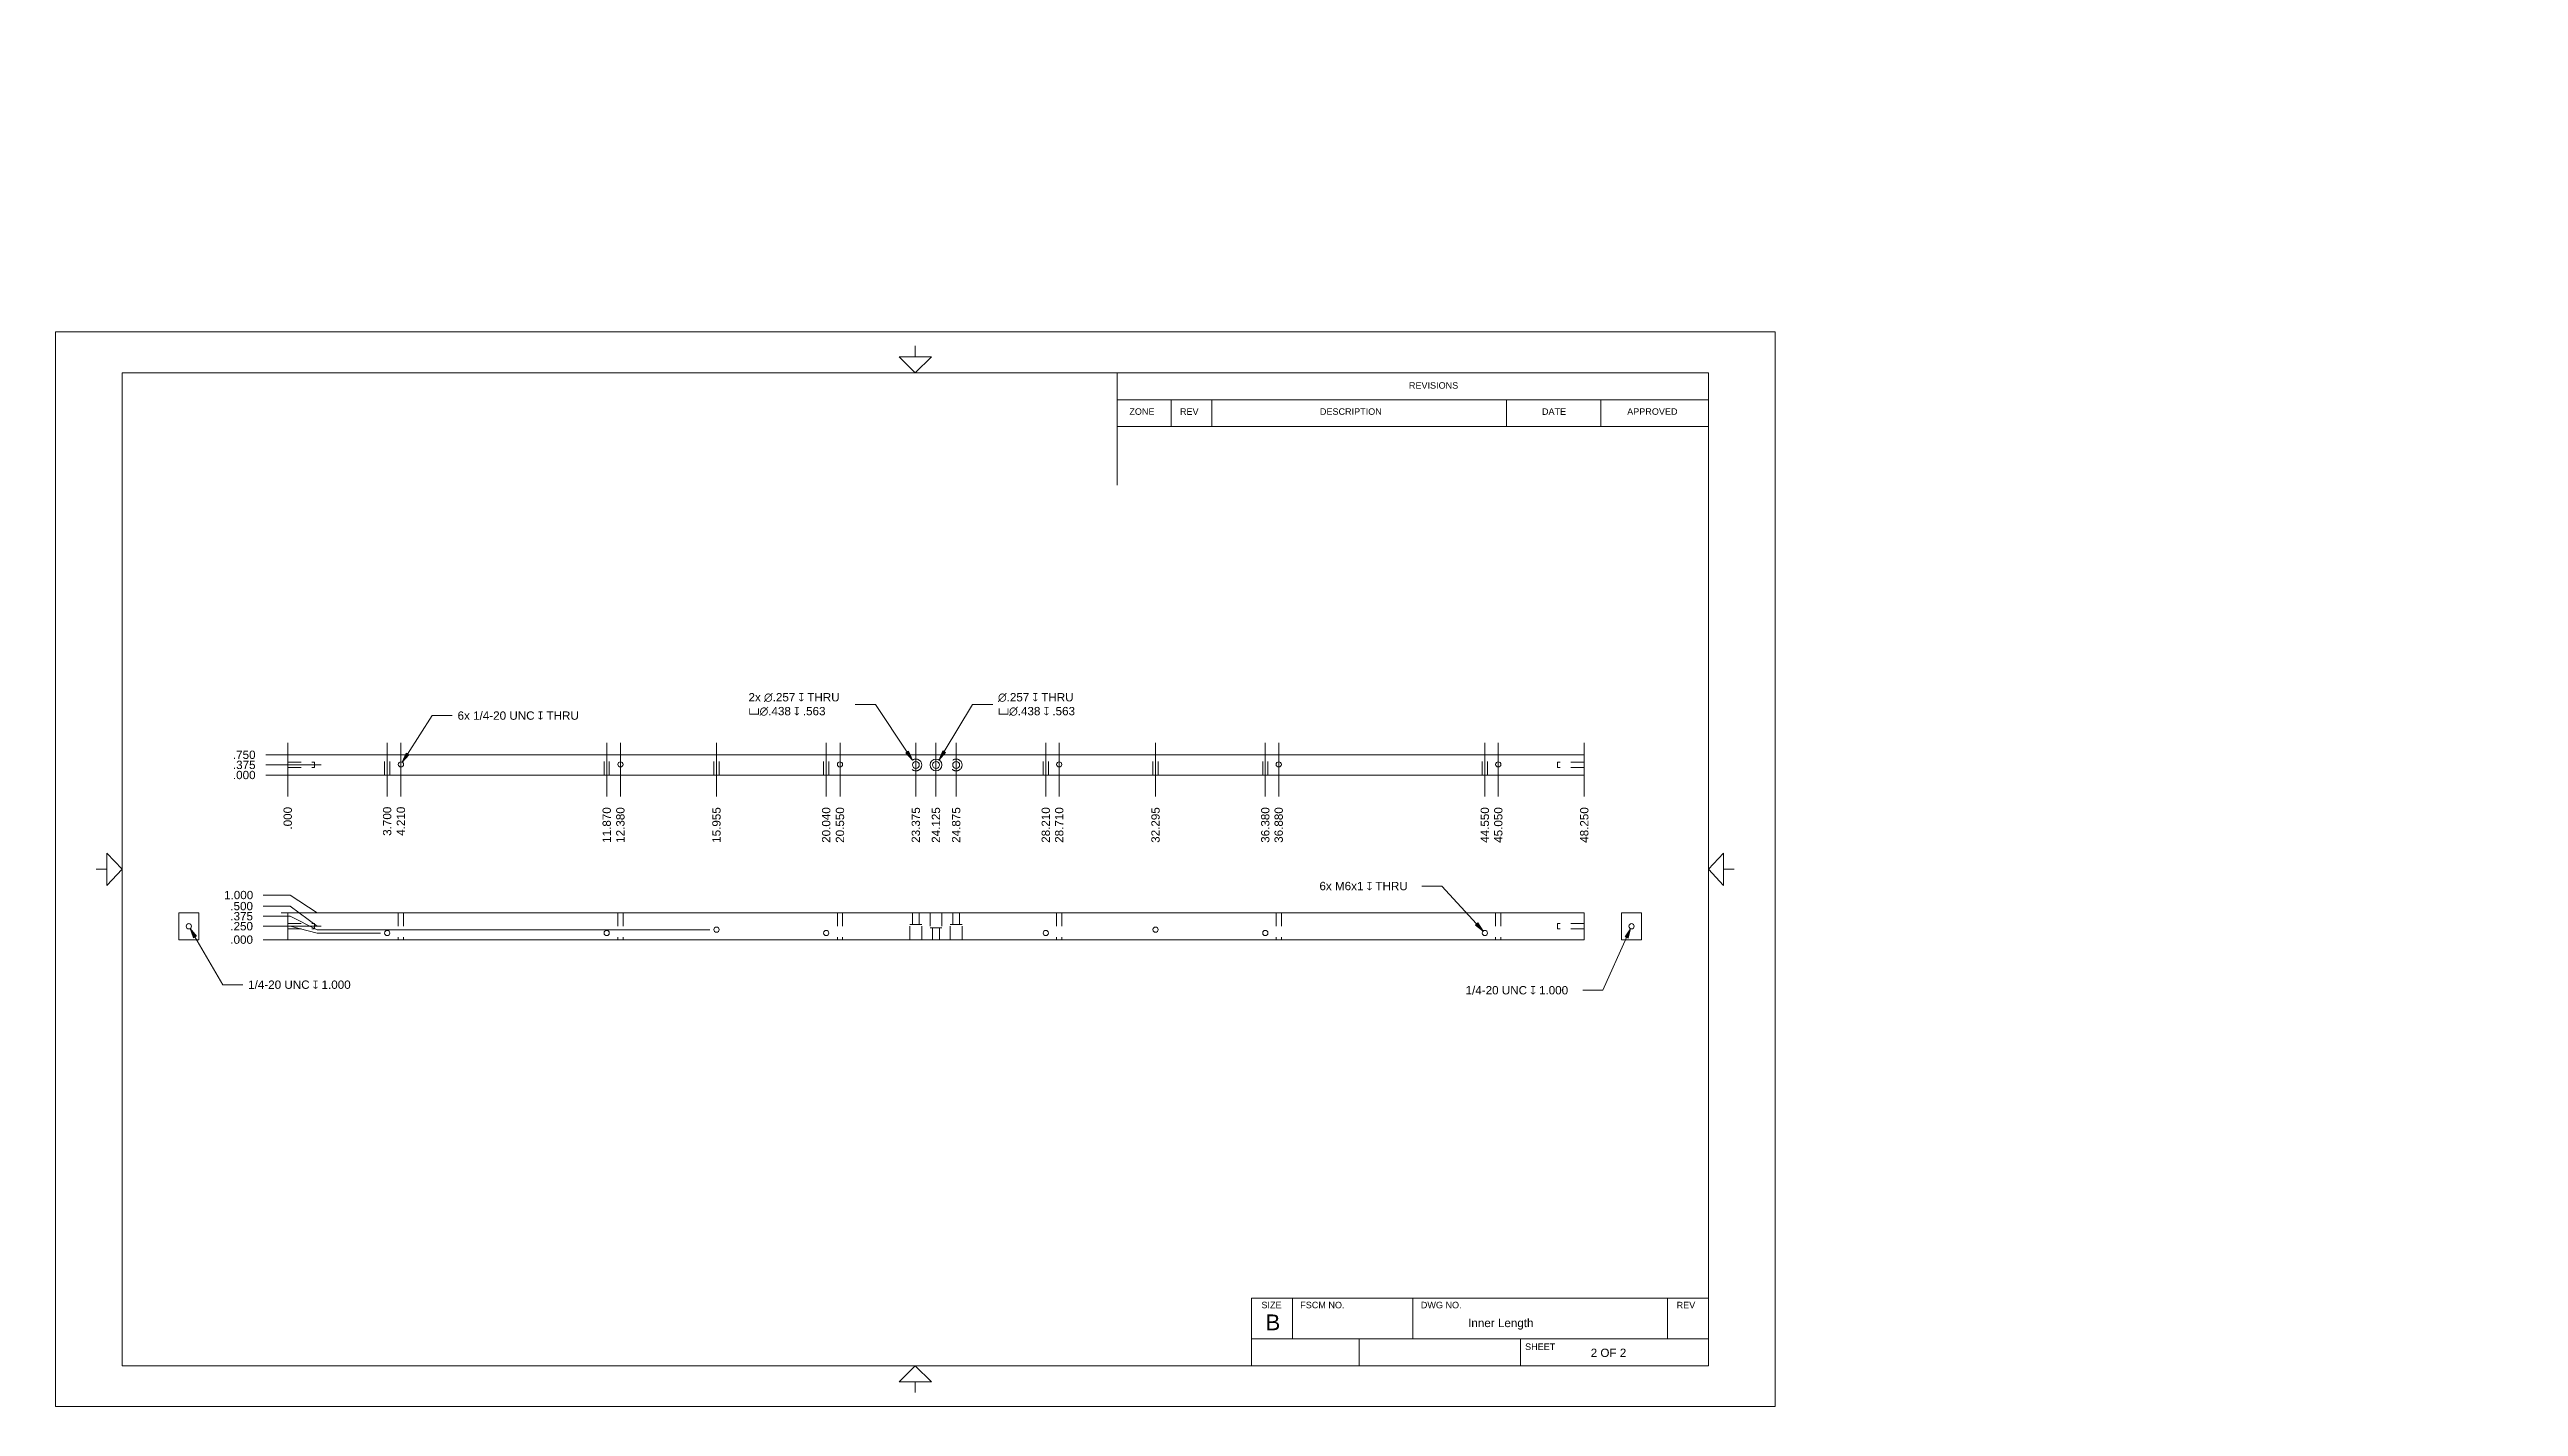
# Model space of a CAD drawing. Header units: inches. Extents: x 0.4 to 23.4, y 0.5 to 13.1.
import ezdxf

# ---------------------------------------------------------------- set-up
doc = ezdxf.new("R2010")
doc.units = ezdxf.units.IN
doc.header["$MEASUREMENT"] = 0
doc.linetypes.add('HIDDEN2', pattern=[0.1875, 0.125, -0.0625])
for name, color, linetype, lineweight in [('CENTER', 204, 'Continuous', 0), ('CONTINUOUS', 7, 'Continuous', 0), ('DIMENSIONS', 7, 'Continuous', 0), ('HIDDEN', 253, 'HIDDEN2', 0), ('VISIBLE', 7, 'Continuous', 0)]:
    doc.layers.add(name, color=color, linetype=linetype, lineweight=lineweight)
doc.dimstyles.get("Standard").update_dxf_attribs({"dimtxt": 0.18, "dimasz": 0.18, "dimexe": 0.18, "dimexo": 0.0625, "dimgap": 0.09, "dimtad": 0, "dimtih": 1, "dimtoh": 1, "dimdec": 4, "dimzin": 0, "dimdsep": 46, "dimtxsty": 'Standard', "dimcen": 0.09, "dimadec": 0, "dimazin": 0, "dimtfac": 1, "dimtdec": 4, "dimtofl": 0, "dimtmove": 0, "dimatfit": 3, "dimfxl": 1, "dimtolj": 1, "dimtzin": 0, "dimarcsym": 0})

# ---------------------------------------------------------------- blocks, each defined once
blk = doc.blocks.new('D1')
at = {"layer": 'DIMENSIONS'}
for p, q in [((2.684, 4.845), (2.434, 4.845)), ((2.6, 4.845), (2.934, 4.845)), ((2.934, 4.845), (2.684, 4.845))]:
    blk.add_line(p, q, dxfattribs=at)
at = {"layer": 'DIMENSIONS', "char_height": 0.07755, "attachment_point": 5}
for s, insert in [('{\\fArial|b0|i0|c0|p0;}', (2.094, 4.845)), ('{\\fArial|b0|i0|c0|p0;.000}{\\fArial|b0|i0|c0|p0;}', (2.233, 4.845)), ('{\\fArial|b0|i0|c0|p0;}', (2.233, 4.845)), ('{\\fArial|b0|i0|c0|p0;}', (2.233, 4.845)), ('{\\fArial|b0|i0|c0|p0;}', (2.372, 4.845))]:
    blk.add_mtext(s, dxfattribs=dict(at, insert=insert))
blk = doc.blocks.new('D2')
at = {"layer": 'DIMENSIONS'}
for p, q in [((2.684, 4.97), (2.434, 4.97)), ((2.934, 4.907), (2.684, 4.97)), ((3.525, 4.907), (2.934, 4.907))]:
    blk.add_line(p, q, dxfattribs=at)
at = {"layer": 'DIMENSIONS', "char_height": 0.07755, "attachment_point": 5}
for s, insert in [('{\\fArial|b0|i0|c0|p0;}', (2.094, 4.97)), ('{\\fArial|b0|i0|c0|p0;.250}{\\fArial|b0|i0|c0|p0;}', (2.233, 4.97)), ('{\\fArial|b0|i0|c0|p0;}', (2.233, 4.97)), ('{\\fArial|b0|i0|c0|p0;}', (2.233, 4.97)), ('{\\fArial|b0|i0|c0|p0;}', (2.372, 4.97))]:
    blk.add_mtext(s, dxfattribs=dict(at, insert=insert))
blk = doc.blocks.new('D3')
at = {"layer": 'DIMENSIONS'}
for p, q in [((2.684, 5.063), (2.434, 5.063)), ((2.934, 4.938), (2.684, 5.063)), ((6.588, 4.938), (2.934, 4.938))]:
    blk.add_line(p, q, dxfattribs=at)
at = {"layer": 'DIMENSIONS', "char_height": 0.07755, "attachment_point": 5}
for s, insert in [('{\\fArial|b0|i0|c0|p0;}', (2.094, 5.063)), ('{\\fArial|b0|i0|c0|p0;.375}{\\fArial|b0|i0|c0|p0;}', (2.233, 5.063)), ('{\\fArial|b0|i0|c0|p0;}', (2.233, 5.063)), ('{\\fArial|b0|i0|c0|p0;}', (2.233, 5.063)), ('{\\fArial|b0|i0|c0|p0;}', (2.372, 5.063))]:
    blk.add_mtext(s, dxfattribs=dict(at, insert=insert))
blk = doc.blocks.new('D4')
at = {"layer": 'DIMENSIONS'}
for p, q in [((2.684, 5.157), (2.434, 5.157)), ((2.934, 4.97), (2.684, 5.157)), ((2.54, 4.97), (2.934, 4.97))]:
    blk.add_line(p, q, dxfattribs=at)
at = {"layer": 'DIMENSIONS', "char_height": 0.07755, "attachment_point": 5}
for s, insert in [('{\\fArial|b0|i0|c0|p0;}', (2.094, 5.157)), ('{\\fArial|b0|i0|c0|p0;.500}{\\fArial|b0|i0|c0|p0;}', (2.233, 5.157)), ('{\\fArial|b0|i0|c0|p0;}', (2.233, 5.157)), ('{\\fArial|b0|i0|c0|p0;}', (2.233, 5.157)), ('{\\fArial|b0|i0|c0|p0;}', (2.372, 5.157))]:
    blk.add_mtext(s, dxfattribs=dict(at, insert=insert))
blk = doc.blocks.new('D5')
at = {"layer": 'DIMENSIONS'}
for p, q in [((2.684, 5.26), (2.434, 5.26)), ((2.6, 5.095), (2.934, 5.095)), ((2.934, 5.095), (2.684, 5.26))]:
    blk.add_line(p, q, dxfattribs=at)
at = {"layer": 'DIMENSIONS', "char_height": 0.07755, "attachment_point": 5}
for s, insert in [('{\\fArial|b0|i0|c0|p0;1.000}{\\fArial|b0|i0|c0|p0;}', (2.205, 5.26)), ('{\\fArial|b0|i0|c0|p0;}', (2.038, 5.26)), ('{\\fArial|b0|i0|c0|p0;}', (2.205, 5.26)), ('{\\fArial|b0|i0|c0|p0;}', (2.205, 5.26)), ('{\\fArial|b0|i0|c0|p0;}', (2.372, 5.26))]:
    blk.add_mtext(s, dxfattribs=dict(at, insert=insert))
blk = doc.blocks.new('D6')
at = {"layer": 'DIMENSIONS'}
for p, q in [((2.662, 6.502), (2.662, 6.676)), ((2.662, 6.676), (2.662, 6.426)), ((2.662, 6.426), (2.662, 6.176))]:
    blk.add_line(p, q, dxfattribs=at)
at = {"layer": 'DIMENSIONS', "char_height": 0.07755, "attachment_point": 5, "rotation": 90}
for s, insert in [('{\\fArial|b0|i0|c0|p0;.000}{\\fArial|b0|i0|c0|p0;}', (2.662, 5.975)), ('{\\fArial|b0|i0|c0|p0;}', (2.662, 6.113)), ('{\\fArial|b0|i0|c0|p0;}', (2.662, 5.975)), ('{\\fArial|b0|i0|c0|p0;}', (2.662, 5.975)), ('{\\fArial|b0|i0|c0|p0;}', (2.662, 5.836))]:
    blk.add_mtext(s, dxfattribs=dict(at, insert=insert))
blk = doc.blocks.new('D7')
at = {"layer": 'DIMENSIONS'}
for p, q in [((3.587, 6.562), (3.587, 6.676)), ((3.587, 6.676), (3.587, 6.426)), ((3.587, 6.426), (3.587, 6.176))]:
    blk.add_line(p, q, dxfattribs=at)
at = {"layer": 'DIMENSIONS', "char_height": 0.07755, "attachment_point": 5, "rotation": 90}
for s, insert in [('{\\fArial|b0|i0|c0|p0;3.700}{\\fArial|b0|i0|c0|p0;}', (3.587, 5.947)), ('{\\fArial|b0|i0|c0|p0;}', (3.587, 6.113)), ('{\\fArial|b0|i0|c0|p0;}', (3.587, 5.947)), ('{\\fArial|b0|i0|c0|p0;}', (3.587, 5.947)), ('{\\fArial|b0|i0|c0|p0;}', (3.587, 5.78))]:
    blk.add_mtext(s, dxfattribs=dict(at, insert=insert))
blk = doc.blocks.new('D8')
at = {"layer": 'DIMENSIONS'}
for p, q in [((3.715, 6.413), (3.715, 6.676)), ((3.715, 6.676), (3.715, 6.426)), ((3.715, 6.426), (3.715, 6.176))]:
    blk.add_line(p, q, dxfattribs=at)
at = {"layer": 'DIMENSIONS', "char_height": 0.07755, "attachment_point": 5, "rotation": 90}
for s, insert in [('{\\fArial|b0|i0|c0|p0;4.210}{\\fArial|b0|i0|c0|p0;}', (3.715, 5.947)), ('{\\fArial|b0|i0|c0|p0;}', (3.715, 6.113)), ('{\\fArial|b0|i0|c0|p0;}', (3.715, 5.947)), ('{\\fArial|b0|i0|c0|p0;}', (3.715, 5.947)), ('{\\fArial|b0|i0|c0|p0;}', (3.715, 5.78))]:
    blk.add_mtext(s, dxfattribs=dict(at, insert=insert))
blk = doc.blocks.new('D9')
at = {"layer": 'DIMENSIONS'}
for p, q in [((5.63, 6.562), (5.63, 6.676)), ((5.63, 6.676), (5.63, 6.426)), ((5.63, 6.426), (5.63, 6.176))]:
    blk.add_line(p, q, dxfattribs=at)
at = {"layer": 'DIMENSIONS', "char_height": 0.07755, "attachment_point": 5, "rotation": 90}
for s, insert in [('{\\fArial|b0|i0|c0|p0;11.870}{\\fArial|b0|i0|c0|p0;}', (5.63, 5.912)), ('{\\fArial|b0|i0|c0|p0;}', (5.63, 6.113)), ('{\\fArial|b0|i0|c0|p0;}', (5.63, 5.912)), ('{\\fArial|b0|i0|c0|p0;}', (5.63, 5.912)), ('{\\fArial|b0|i0|c0|p0;}', (5.63, 5.711))]:
    blk.add_mtext(s, dxfattribs=dict(at, insert=insert))
blk = doc.blocks.new('D10')
at = {"layer": 'DIMENSIONS'}
for p, q in [((5.757, 6.413), (5.757, 6.676)), ((5.757, 6.676), (5.757, 6.426)), ((5.757, 6.426), (5.757, 6.176))]:
    blk.add_line(p, q, dxfattribs=at)
at = {"layer": 'DIMENSIONS', "char_height": 0.07755, "attachment_point": 5, "rotation": 90}
for s, insert in [('{\\fArial|b0|i0|c0|p0;12.380}{\\fArial|b0|i0|c0|p0;}', (5.757, 5.912)), ('{\\fArial|b0|i0|c0|p0;}', (5.757, 6.113)), ('{\\fArial|b0|i0|c0|p0;}', (5.757, 5.912)), ('{\\fArial|b0|i0|c0|p0;}', (5.757, 5.912)), ('{\\fArial|b0|i0|c0|p0;}', (5.757, 5.711))]:
    blk.add_mtext(s, dxfattribs=dict(at, insert=insert))
blk = doc.blocks.new('D11')
at = {"layer": 'DIMENSIONS'}
for p, q in [((6.651, 6.255), (6.651, 6.676)), ((6.651, 6.676), (6.651, 6.426)), ((6.651, 6.426), (6.651, 6.176))]:
    blk.add_line(p, q, dxfattribs=at)
at = {"layer": 'DIMENSIONS', "char_height": 0.07755, "attachment_point": 5, "rotation": 90}
for s, insert in [('{\\fArial|b0|i0|c0|p0;15.955}{\\fArial|b0|i0|c0|p0;}', (6.651, 5.912)), ('{\\fArial|b0|i0|c0|p0;}', (6.651, 6.113)), ('{\\fArial|b0|i0|c0|p0;}', (6.651, 5.912)), ('{\\fArial|b0|i0|c0|p0;}', (6.651, 5.912)), ('{\\fArial|b0|i0|c0|p0;}', (6.651, 5.711))]:
    blk.add_mtext(s, dxfattribs=dict(at, insert=insert))
blk = doc.blocks.new('D12')
at = {"layer": 'DIMENSIONS'}
for p, q in [((7.672, 6.562), (7.672, 6.676)), ((7.672, 6.676), (7.672, 6.426)), ((7.672, 6.426), (7.672, 6.176))]:
    blk.add_line(p, q, dxfattribs=at)
at = {"layer": 'DIMENSIONS', "char_height": 0.07755, "attachment_point": 5, "rotation": 90}
for s, insert in [('{\\fArial|b0|i0|c0|p0;20.040}{\\fArial|b0|i0|c0|p0;}', (7.672, 5.912)), ('{\\fArial|b0|i0|c0|p0;}', (7.672, 6.113)), ('{\\fArial|b0|i0|c0|p0;}', (7.672, 5.912)), ('{\\fArial|b0|i0|c0|p0;}', (7.672, 5.912)), ('{\\fArial|b0|i0|c0|p0;}', (7.672, 5.711))]:
    blk.add_mtext(s, dxfattribs=dict(at, insert=insert))
blk = doc.blocks.new('D13')
at = {"layer": 'DIMENSIONS'}
for p, q in [((7.8, 6.413), (7.8, 6.676)), ((7.8, 6.676), (7.8, 6.426)), ((7.8, 6.426), (7.8, 6.176))]:
    blk.add_line(p, q, dxfattribs=at)
at = {"layer": 'DIMENSIONS', "char_height": 0.07755, "attachment_point": 5, "rotation": 90}
for s, insert in [('{\\fArial|b0|i0|c0|p0;20.550}{\\fArial|b0|i0|c0|p0;}', (7.8, 5.912)), ('{\\fArial|b0|i0|c0|p0;}', (7.8, 6.113)), ('{\\fArial|b0|i0|c0|p0;}', (7.8, 5.912)), ('{\\fArial|b0|i0|c0|p0;}', (7.8, 5.912)), ('{\\fArial|b0|i0|c0|p0;}', (7.8, 5.711))]:
    blk.add_mtext(s, dxfattribs=dict(at, insert=insert))
blk = doc.blocks.new('D14')
at = {"layer": 'DIMENSIONS'}
for p, q in [((8.506, 6.409), (8.506, 6.676)), ((8.506, 6.676), (8.506, 6.426)), ((8.506, 6.426), (8.506, 6.176))]:
    blk.add_line(p, q, dxfattribs=at)
at = {"layer": 'DIMENSIONS', "char_height": 0.07755, "attachment_point": 5, "rotation": 90}
for s, insert in [('{\\fArial|b0|i0|c0|p0;23.375}{\\fArial|b0|i0|c0|p0;}', (8.506, 5.912)), ('{\\fArial|b0|i0|c0|p0;}', (8.506, 6.113)), ('{\\fArial|b0|i0|c0|p0;}', (8.506, 5.912)), ('{\\fArial|b0|i0|c0|p0;}', (8.506, 5.912)), ('{\\fArial|b0|i0|c0|p0;}', (8.506, 5.711))]:
    blk.add_mtext(s, dxfattribs=dict(at, insert=insert))
blk = doc.blocks.new('D15')
at = {"layer": 'DIMENSIONS'}
for p, q in [((8.693, 6.409), (8.693, 6.676)), ((8.693, 6.676), (8.693, 6.426)), ((8.693, 6.426), (8.693, 6.176))]:
    blk.add_line(p, q, dxfattribs=at)
at = {"layer": 'DIMENSIONS', "char_height": 0.07755, "attachment_point": 5, "rotation": 90}
for s, insert in [('{\\fArial|b0|i0|c0|p0;24.125}{\\fArial|b0|i0|c0|p0;}', (8.693, 5.912)), ('{\\fArial|b0|i0|c0|p0;}', (8.693, 6.113)), ('{\\fArial|b0|i0|c0|p0;}', (8.693, 5.912)), ('{\\fArial|b0|i0|c0|p0;}', (8.693, 5.912)), ('{\\fArial|b0|i0|c0|p0;}', (8.693, 5.711))]:
    blk.add_mtext(s, dxfattribs=dict(at, insert=insert))
blk = doc.blocks.new('D16')
at = {"layer": 'DIMENSIONS'}
for p, q in [((8.881, 6.409), (8.881, 6.676)), ((8.881, 6.676), (8.881, 6.426)), ((8.881, 6.426), (8.881, 6.176))]:
    blk.add_line(p, q, dxfattribs=at)
at = {"layer": 'DIMENSIONS', "char_height": 0.07755, "attachment_point": 5, "rotation": 90}
for s, insert in [('{\\fArial|b0|i0|c0|p0;24.875}{\\fArial|b0|i0|c0|p0;}', (8.881, 5.912)), ('{\\fArial|b0|i0|c0|p0;}', (8.881, 6.113)), ('{\\fArial|b0|i0|c0|p0;}', (8.881, 5.912)), ('{\\fArial|b0|i0|c0|p0;}', (8.881, 5.912)), ('{\\fArial|b0|i0|c0|p0;}', (8.881, 5.711))]:
    blk.add_mtext(s, dxfattribs=dict(at, insert=insert))
blk = doc.blocks.new('D17')
at = {"layer": 'DIMENSIONS'}
for p, q in [((9.715, 6.562), (9.715, 6.676)), ((9.715, 6.676), (9.715, 6.426)), ((9.715, 6.426), (9.715, 6.176))]:
    blk.add_line(p, q, dxfattribs=at)
at = {"layer": 'DIMENSIONS', "char_height": 0.07755, "attachment_point": 5, "rotation": 90}
for s, insert in [('{\\fArial|b0|i0|c0|p0;28.210}{\\fArial|b0|i0|c0|p0;}', (9.715, 5.912)), ('{\\fArial|b0|i0|c0|p0;}', (9.715, 6.113)), ('{\\fArial|b0|i0|c0|p0;}', (9.715, 5.912)), ('{\\fArial|b0|i0|c0|p0;}', (9.715, 5.912)), ('{\\fArial|b0|i0|c0|p0;}', (9.715, 5.711))]:
    blk.add_mtext(s, dxfattribs=dict(at, insert=insert))
blk = doc.blocks.new('D18')
at = {"layer": 'DIMENSIONS'}
for p, q in [((9.84, 6.413), (9.84, 6.676)), ((9.84, 6.676), (9.84, 6.426)), ((9.84, 6.426), (9.84, 6.176))]:
    blk.add_line(p, q, dxfattribs=at)
at = {"layer": 'DIMENSIONS', "char_height": 0.07755, "attachment_point": 5, "rotation": 90}
for s, insert in [('{\\fArial|b0|i0|c0|p0;28.710}{\\fArial|b0|i0|c0|p0;}', (9.84, 5.912)), ('{\\fArial|b0|i0|c0|p0;}', (9.84, 6.113)), ('{\\fArial|b0|i0|c0|p0;}', (9.84, 5.912)), ('{\\fArial|b0|i0|c0|p0;}', (9.84, 5.912)), ('{\\fArial|b0|i0|c0|p0;}', (9.84, 5.711))]:
    blk.add_mtext(s, dxfattribs=dict(at, insert=insert))
blk = doc.blocks.new('D19')
at = {"layer": 'DIMENSIONS'}
for p, q in [((10.736, 6.562), (10.736, 6.676)), ((10.736, 6.676), (10.736, 6.426)), ((10.736, 6.426), (10.736, 6.176))]:
    blk.add_line(p, q, dxfattribs=at)
at = {"layer": 'DIMENSIONS', "char_height": 0.07755, "attachment_point": 5, "rotation": 90}
for s, insert in [('{\\fArial|b0|i0|c0|p0;32.295}{\\fArial|b0|i0|c0|p0;}', (10.736, 5.912)), ('{\\fArial|b0|i0|c0|p0;}', (10.736, 6.113)), ('{\\fArial|b0|i0|c0|p0;}', (10.736, 5.912)), ('{\\fArial|b0|i0|c0|p0;}', (10.736, 5.912)), ('{\\fArial|b0|i0|c0|p0;}', (10.736, 5.711))]:
    blk.add_mtext(s, dxfattribs=dict(at, insert=insert))
blk = doc.blocks.new('D20')
at = {"layer": 'DIMENSIONS'}
for p, q in [((11.757, 6.562), (11.757, 6.676)), ((11.757, 6.676), (11.757, 6.426)), ((11.757, 6.426), (11.757, 6.176))]:
    blk.add_line(p, q, dxfattribs=at)
at = {"layer": 'DIMENSIONS', "char_height": 0.07755, "attachment_point": 5, "rotation": 90}
for s, insert in [('{\\fArial|b0|i0|c0|p0;36.380}{\\fArial|b0|i0|c0|p0;}', (11.757, 5.912)), ('{\\fArial|b0|i0|c0|p0;}', (11.757, 6.113)), ('{\\fArial|b0|i0|c0|p0;}', (11.757, 5.912)), ('{\\fArial|b0|i0|c0|p0;}', (11.757, 5.912)), ('{\\fArial|b0|i0|c0|p0;}', (11.757, 5.711))]:
    blk.add_mtext(s, dxfattribs=dict(at, insert=insert))
blk = doc.blocks.new('D21')
at = {"layer": 'DIMENSIONS'}
for p, q in [((11.882, 6.413), (11.882, 6.676)), ((11.882, 6.676), (11.882, 6.426)), ((11.882, 6.426), (11.882, 6.176))]:
    blk.add_line(p, q, dxfattribs=at)
at = {"layer": 'DIMENSIONS', "char_height": 0.07755, "attachment_point": 5, "rotation": 90}
for s, insert in [('{\\fArial|b0|i0|c0|p0;36.880}{\\fArial|b0|i0|c0|p0;}', (11.882, 5.912)), ('{\\fArial|b0|i0|c0|p0;}', (11.882, 6.113)), ('{\\fArial|b0|i0|c0|p0;}', (11.882, 5.912)), ('{\\fArial|b0|i0|c0|p0;}', (11.882, 5.912)), ('{\\fArial|b0|i0|c0|p0;}', (11.882, 5.711))]:
    blk.add_mtext(s, dxfattribs=dict(at, insert=insert))
blk = doc.blocks.new('D22')
at = {"layer": 'DIMENSIONS'}
for p, q in [((13.8, 6.562), (13.8, 6.676)), ((13.8, 6.676), (13.8, 6.426)), ((13.8, 6.426), (13.8, 6.176))]:
    blk.add_line(p, q, dxfattribs=at)
at = {"layer": 'DIMENSIONS', "char_height": 0.07755, "attachment_point": 5, "rotation": 90}
for s, insert in [('{\\fArial|b0|i0|c0|p0;44.550}{\\fArial|b0|i0|c0|p0;}', (13.8, 5.912)), ('{\\fArial|b0|i0|c0|p0;}', (13.8, 6.113)), ('{\\fArial|b0|i0|c0|p0;}', (13.8, 5.912)), ('{\\fArial|b0|i0|c0|p0;}', (13.8, 5.912)), ('{\\fArial|b0|i0|c0|p0;}', (13.8, 5.711))]:
    blk.add_mtext(s, dxfattribs=dict(at, insert=insert))
blk = doc.blocks.new('D23')
at = {"layer": 'DIMENSIONS'}
for p, q in [((13.925, 6.413), (13.925, 6.676)), ((13.925, 6.676), (13.925, 6.426)), ((13.925, 6.426), (13.925, 6.176))]:
    blk.add_line(p, q, dxfattribs=at)
at = {"layer": 'DIMENSIONS', "char_height": 0.07755, "attachment_point": 5, "rotation": 90}
for s, insert in [('{\\fArial|b0|i0|c0|p0;45.050}{\\fArial|b0|i0|c0|p0;}', (13.925, 5.912)), ('{\\fArial|b0|i0|c0|p0;}', (13.925, 6.113)), ('{\\fArial|b0|i0|c0|p0;}', (13.925, 5.912)), ('{\\fArial|b0|i0|c0|p0;}', (13.925, 5.912)), ('{\\fArial|b0|i0|c0|p0;}', (13.925, 5.711))]:
    blk.add_mtext(s, dxfattribs=dict(at, insert=insert))
blk = doc.blocks.new('D24')
at = {"layer": 'DIMENSIONS'}
for p, q in [((14.725, 6.502), (14.725, 6.676)), ((14.725, 6.676), (14.725, 6.426)), ((14.725, 6.426), (14.725, 6.176))]:
    blk.add_line(p, q, dxfattribs=at)
at = {"layer": 'DIMENSIONS', "char_height": 0.07755, "attachment_point": 5, "rotation": 90}
for s, insert in [('{\\fArial|b0|i0|c0|p0;48.250}{\\fArial|b0|i0|c0|p0;}', (14.725, 5.912)), ('{\\fArial|b0|i0|c0|p0;}', (14.725, 6.113)), ('{\\fArial|b0|i0|c0|p0;}', (14.725, 5.912)), ('{\\fArial|b0|i0|c0|p0;}', (14.725, 5.912)), ('{\\fArial|b0|i0|c0|p0;}', (14.725, 5.711))]:
    blk.add_mtext(s, dxfattribs=dict(at, insert=insert))
blk = doc.blocks.new('D25')
at = {"layer": 'DIMENSIONS'}
for p, q in [((2.708, 6.377), (2.458, 6.377)), ((2.6, 6.377), (2.958, 6.377)), ((2.958, 6.377), (2.708, 6.377))]:
    blk.add_line(p, q, dxfattribs=at)
at = {"layer": 'DIMENSIONS', "char_height": 0.07755, "attachment_point": 5}
for s, insert in [('{\\fArial|b0|i0|c0|p0;}', (2.118, 6.377)), ('{\\fArial|b0|i0|c0|p0;.000}{\\fArial|b0|i0|c0|p0;}', (2.257, 6.377)), ('{\\fArial|b0|i0|c0|p0;}', (2.257, 6.377)), ('{\\fArial|b0|i0|c0|p0;}', (2.257, 6.377)), ('{\\fArial|b0|i0|c0|p0;}', (2.396, 6.377))]:
    blk.add_mtext(s, dxfattribs=dict(at, insert=insert))
blk = doc.blocks.new('D26')
at = {"layer": 'DIMENSIONS'}
for p, q in [((2.708, 6.471), (2.458, 6.471)), ((2.54, 6.471), (2.958, 6.471)), ((2.958, 6.471), (2.708, 6.471))]:
    blk.add_line(p, q, dxfattribs=at)
at = {"layer": 'DIMENSIONS', "char_height": 0.07755, "attachment_point": 5}
for s, insert in [('{\\fArial|b0|i0|c0|p0;}', (2.118, 6.471)), ('{\\fArial|b0|i0|c0|p0;.375}{\\fArial|b0|i0|c0|p0;}', (2.257, 6.471)), ('{\\fArial|b0|i0|c0|p0;}', (2.257, 6.471)), ('{\\fArial|b0|i0|c0|p0;}', (2.257, 6.471)), ('{\\fArial|b0|i0|c0|p0;}', (2.396, 6.471))]:
    blk.add_mtext(s, dxfattribs=dict(at, insert=insert))
blk = doc.blocks.new('D27')
at = {"layer": 'DIMENSIONS'}
for p, q in [((2.708, 6.565), (2.458, 6.565)), ((2.6, 6.565), (2.958, 6.565)), ((2.958, 6.565), (2.708, 6.565))]:
    blk.add_line(p, q, dxfattribs=at)
at = {"layer": 'DIMENSIONS', "char_height": 0.07755, "attachment_point": 5}
for s, insert in [('{\\fArial|b0|i0|c0|p0;}', (2.118, 6.565)), ('{\\fArial|b0|i0|c0|p0;.750}{\\fArial|b0|i0|c0|p0;}', (2.257, 6.565)), ('{\\fArial|b0|i0|c0|p0;}', (2.257, 6.565)), ('{\\fArial|b0|i0|c0|p0;}', (2.257, 6.565)), ('{\\fArial|b0|i0|c0|p0;}', (2.396, 6.565))]:
    blk.add_mtext(s, dxfattribs=dict(at, insert=insert))
blk = doc.blocks.new('BLOCK16')
at = {"layer": 'CONTINUOUS'}
for p, q in [((16.5, 10.5), (0.5, 10.5)), ((0.5, 10.5), (0.5, 0.5)), ((8.5, 10.37), (8.5, 10.27)), ((16.5, 0.5), (16.5, 10.5)), ((15.88, 10.12), (1.12, 10.12)), ((1.12, 10.12), (1.12, 0.88)), ((10.38, 10.12), (10.38, 9.073)), ((15.88, 0.88), (15.88, 10.12)), ((10.38, 9.87), (15.88, 9.87)), ((10.88, 9.62), (10.88, 9.87)), ((11.26, 9.62), (11.26, 9.87)), ((14, 9.62), (14, 9.87)), ((14.88, 9.62), (14.88, 9.87)), ((10.38, 9.62), (15.88, 9.62)), ((0.88, 5.5), (0.98, 5.5)), ((16.12, 5.5), (16.02, 5.5)), ((11.63, 1.51), (15.88, 1.51)), ((11.63, 0.88), (11.63, 1.51)), ((12.01, 1.13), (12.01, 1.51)), ((13.13, 1.13), (13.13, 1.51)), ((15.5, 1.13), (15.5, 1.51)), ((11.63, 1.13), (15.88, 1.13)), ((12.63, 0.88), (12.63, 1.13)), ((14.13, 0.88), (14.13, 1.13)), ((1.12, 0.88), (15.88, 0.88)), ((8.5, 0.63), (8.5, 0.73)), ((0.5, 0.5), (16.5, 0.5))]:
    blk.add_line(p, q, dxfattribs=at)
for points in [[(8.35, 10.27), (8.65, 10.27), (8.5, 10.12), (8.5, 10.12), (8.35, 10.27)], [(0.98, 5.35), (0.98, 5.65), (1.12, 5.5), (1.12, 5.5), (0.98, 5.35)], [(16.02, 5.35), (16.02, 5.65), (15.88, 5.5), (15.88, 5.5), (16.02, 5.35)], [(8.35, 0.73), (8.65, 0.73), (8.5, 0.88), (8.5, 0.88), (8.35, 0.73)]]:
    blk.add_lwpolyline(points, dxfattribs=at)
for s, insert, char_height, attachment_point in [('{\\fArial|b0|i0|c0|p0;\\C7;REVISIONS}{\\fArial|b0|i0|c0|p0;\\C7;}', (13.093, 10.002), 0.06032, 4), ('{\\fArial|b0|i0|c0|p0;\\C7;ZONE}{\\fArial|b0|i0|c0|p0;\\C7;}', (10.492, 9.759), 0.06032, 4), ('{\\fArial|b0|i0|c0|p0;\\C7;REV}{\\fArial|b0|i0|c0|p0;\\C7;}', (10.963, 9.759), 0.06032, 4), ('{\\fArial|b0|i0|c0|p0;\\C7;DESCRIPTION}{\\fArial|b0|i0|c0|p0;\\C7;}', (12.265, 9.759), 0.06032, 4), ('{\\fArial|b0|i0|c0|p0;\\C7;DATE}{\\fArial|b0|i0|c0|p0;\\C7;}', (14.331, 9.759), 0.06032, 4), ('{\\fArial|b0|i0|c0|p0;\\C7;APPROVED}{\\fArial|b0|i0|c0|p0;\\C7;}', (15.124, 9.759), 0.06032, 4), ('{\\fArial|b0|i0|c0|p0;\\C7;SIZE}{\\fArial|b0|i0|c0|p0;\\C7;}', (11.721, 1.445), 0.06032, 4), ('{\\fArial|b0|i0|c0|p0;\\C7;FSCM NO.}{\\fArial|b0|i0|c0|p0;\\C7;}', (12.082, 1.445), 0.06032, 4), ('{\\fArial|b0|i0|c0|p0;\\C7;DWG NO.}{\\fArial|b0|i0|c0|p0;\\C7;}', (13.204, 1.445), 0.06032, 4), ('{\\fArial|b0|i0|c0|p0;\\C7;REV}{\\fArial|b0|i0|c0|p0;\\C7;}', (15.584, 1.445), 0.06032, 4), ('{\\fArial|b0|i0|c0|p0;\\C7;B}{\\fArial|b0|i0|c0|p0;\\C7;}', (11.76, 1.284), 0.14649, 4), ('{\\fArial|b0|i0|c0|p0;\\C7;Inner Length}{\\fArial|b0|i0|c0|p0;\\C7;}', (13.644, 1.267), 0.07755, 4), ('{\\fArial|b0|i0|c0|p0;\\C7;SHEET}{\\fArial|b0|i0|c0|p0;\\C7;}', (14.174, 1.057), 0.06032, 4), ('{\\fArial|b0|i0|c0|p0;\\C7;2 OF 2}{\\fArial|b0|i0|c0|p0;\\C7;}', (14.95, 1), 0.07755, 5), ('{\\fArial|b0|i0|c0|p0;\\C7;}', (0.444, 0.59), 0.18096, 4)]:
    blk.add_mtext(s, dxfattribs=dict(at, insert=insert, char_height=char_height, attachment_point=attachment_point))

msp = doc.modelspace()

# ---------------------------------------------------------------- hatches: boundary and pattern name
for points in [[(3.789, 6.564), (3.7279, 6.4963), (3.7637, 6.5802)], [(8.4379, 6.5997), (8.4754, 6.5165), (8.413, 6.583)], [(8.781, 6.5871), (8.7216, 6.5179), (8.7553, 6.6026)], [(1.7859, 4.863), (1.7538, 4.9484), (1.8119, 4.878)], [(13.7335, 5.0015), (13.7832, 4.9249), (13.7114, 4.9812)], [(15.1044, 4.8712), (15.1548, 4.9472), (15.1318, 4.8589)]]:
    msp.add_hatch(color=7).paths.add_polyline_path(points, flags=0)

# ---------------------------------------------------------------- linework, layer by layer
at = {"layer": 'CENTER'}
for p, q in [((2.7421, 6.471), (2.6021, 6.471)), ((2.7721, 6.471), (2.8021, 6.471)), ((2.8321, 6.471), (2.9721, 6.471)), ((3.5871, 6.516), (3.5871, 6.6248)), ((3.5871, 6.456), (3.5871, 6.486)), ((5.6296, 6.516), (5.6296, 6.6248)), ((5.6296, 6.456), (5.6296, 6.486)), ((6.6508, 6.516), (6.6508, 6.6248)), ((6.6508, 6.456), (6.6508, 6.486)), ((7.6721, 6.516), (7.6721, 6.6248)), ((7.6721, 6.456), (7.6721, 6.486)), ((9.7146, 6.516), (9.7146, 6.6248)), ((9.7146, 6.456), (9.7146, 6.486)), ((10.7358, 6.516), (10.7358, 6.6248)), ((10.7358, 6.456), (10.7358, 6.486)), ((11.7571, 6.516), (11.7571, 6.6248)), ((11.7571, 6.456), (11.7571, 6.486)), ((13.7996, 6.516), (13.7996, 6.6248)), ((13.7996, 6.456), (13.7996, 6.486)), ((3.5871, 6.426), (3.5871, 6.3173)), ((5.6296, 6.426), (5.6296, 6.3173)), ((6.6508, 6.426), (6.6508, 6.3173)), ((7.6721, 6.426), (7.6721, 6.3173)), ((9.7146, 6.426), (9.7146, 6.3173)), ((10.7358, 6.426), (10.7358, 6.3173)), ((11.7571, 6.426), (11.7571, 6.3173)), ((13.7996, 6.426), (13.7996, 6.3173)), ((2.7421, 4.9696), (2.6021, 4.9696)), ((2.7721, 4.9696), (2.8021, 4.9696)), ((2.8321, 4.9696), (2.9721, 4.9696))]:
    msp.add_line(p, q, dxfattribs=at)
at = {"layer": 'CONTINUOUS'}
for p, q in [((3.7764, 6.5721), (4.005, 6.9298)), ((4.005, 6.9298), (4.1925, 6.9298)), ((8.1298, 7.034), (7.9423, 7.034)), ((8.4254, 6.5914), (8.1298, 7.034)), ((8.7681, 6.5949), (9.0334, 7.034)), ((9.0334, 7.034), (9.2209, 7.034)), ((3.7764, 6.5721), (3.7764, 6.5721)), ((8.4254, 6.5914), (8.4254, 6.5914)), ((8.7681, 6.5949), (8.7681, 6.5949)), ((13.4001, 5.3437), (13.2126, 5.3437)), ((13.7225, 4.9913), (13.4001, 5.3437)), ((1.7989, 4.8705), (1.7989, 4.8705)), ((1.7989, 4.8705), (2.0566, 4.4258)), ((13.7225, 4.9913), (13.7225, 4.9913)), ((15.1181, 4.865), (14.8988, 4.3741)), ((15.1181, 4.865), (15.1181, 4.865)), ((2.0566, 4.4258), (2.2441, 4.4258)), ((14.8988, 4.3741), (14.7113, 4.3741))]:
    msp.add_line(p, q, dxfattribs=at)
for points in [[(3.7279, 6.4963), (3.7637, 6.5802), (3.789, 6.564), (3.7279, 6.4963)], [(8.4754, 6.5165), (8.413, 6.583), (8.4379, 6.5997), (8.4754, 6.5165)], [(8.7216, 6.5179), (8.7553, 6.6026), (8.781, 6.5871), (8.7216, 6.5179)], [(1.7538, 4.9484), (1.8119, 4.878), (1.7859, 4.863), (1.7538, 4.9484)], [(13.7832, 4.9249), (13.7114, 4.9812), (13.7335, 5.0015), (13.7832, 4.9249)], [(15.1548, 4.9472), (15.1318, 4.8589), (15.1044, 4.8712), (15.1548, 4.9472)]]:
    msp.add_lwpolyline(points, dxfattribs=at)
at = {"layer": 'HIDDEN'}
for p, q in [((2.6621, 6.4955), (2.9121, 6.4955)), ((2.6621, 6.4465), (2.9121, 6.4465)), ((2.9121, 6.471), (2.9121, 6.4955)), ((2.9121, 6.4465), (2.9121, 6.471)), ((3.5629, 6.3773), (3.5629, 6.5648)), ((3.6113, 6.3773), (3.6113, 6.5648)), ((5.6054, 6.3773), (5.6054, 6.5648)), ((5.6538, 6.3773), (5.6538, 6.5648)), ((6.6263, 6.3773), (6.6263, 6.5648)), ((6.6753, 6.3773), (6.6753, 6.5648)), ((7.6479, 6.3773), (7.6479, 6.5648)), ((7.6963, 6.3773), (7.6963, 6.5648)), ((9.6904, 6.3773), (9.6904, 6.5648)), ((9.7388, 6.3773), (9.7388, 6.5648)), ((10.7113, 6.3773), (10.7113, 6.5648)), ((10.7603, 6.3773), (10.7603, 6.5648)), ((11.7329, 6.3773), (11.7329, 6.5648)), ((11.7813, 6.3773), (11.7813, 6.5648)), ((13.7754, 6.3773), (13.7754, 6.5648)), ((13.8238, 6.3773), (13.8238, 6.5648)), ((14.4746, 6.4955), (14.4746, 6.4465)), ((14.7246, 6.4955), (14.4746, 6.4955)), ((14.7246, 6.4465), (14.4746, 6.4465)), ((3.6902, 5.0946), (3.6902, 4.8446)), ((3.7392, 5.0946), (3.7392, 4.8446)), ((5.7327, 5.0946), (5.7327, 4.8446)), ((5.7817, 5.0946), (5.7817, 4.8446)), ((7.7752, 5.0946), (7.7752, 4.8446)), ((7.8242, 5.0946), (7.8242, 4.8446)), ((8.4737, 4.9853), (8.4737, 5.0946)), ((8.5379, 4.9853), (8.5379, 5.0946)), ((8.6386, 5.0946), (8.6386, 4.9538)), ((8.748, 5.0946), (8.748, 4.9538)), ((8.8487, 4.9853), (8.8487, 5.0946)), ((8.9129, 4.9853), (8.9129, 5.0946)), ((9.8152, 5.0946), (9.8152, 4.8446)), ((9.8642, 5.0946), (9.8642, 4.8446)), ((11.8577, 5.0946), (11.8577, 4.8446)), ((11.9067, 5.0946), (11.9067, 4.8446)), ((13.9002, 5.0946), (13.9002, 4.8446)), ((13.9492, 5.0946), (13.9492, 4.8446)), ((2.6621, 4.9941), (2.9121, 4.9941)), ((2.6621, 4.9451), (2.9121, 4.9451)), ((2.9121, 4.9451), (2.9121, 4.9941)), ((8.5058, 4.9853), (8.4511, 4.9853)), ((8.4511, 4.8446), (8.4511, 4.9853)), ((8.5605, 4.9853), (8.5058, 4.9853)), ((8.5605, 4.8446), (8.5605, 4.9853)), ((8.6386, 4.9538), (8.748, 4.9538)), ((8.6612, 4.9538), (8.6612, 4.8446)), ((8.7254, 4.9538), (8.7254, 4.8446)), ((8.8808, 4.9853), (8.8261, 4.9853)), ((8.8261, 4.8446), (8.8261, 4.9853)), ((8.9355, 4.9853), (8.8808, 4.9853)), ((8.9355, 4.8446), (8.9355, 4.9853)), ((14.4746, 4.9941), (14.4746, 4.9696)), ((14.7246, 4.9941), (14.4746, 4.9941)), ((14.4746, 4.9696), (14.4746, 4.9451)), ((14.7246, 4.9451), (14.4746, 4.9451))]:
    msp.add_line(p, q, dxfattribs=at)
for centre in [(8.5058, 6.471), (8.8808, 6.471)]:
    msp.add_circle(centre, 0.0547, dxfattribs=at)
at = {"layer": 'VISIBLE'}
for p, q in [((14.7246, 6.5648), (2.6621, 6.5648)), ((2.6621, 6.5648), (2.6621, 6.3773)), ((14.7246, 6.5648), (14.7246, 6.3773)), ((2.6621, 6.3773), (14.7246, 6.3773)), ((1.6478, 5.0946), (1.6478, 4.8446)), ((1.6478, 5.0946), (1.8353, 5.0946)), ((1.8353, 4.8446), (1.8353, 5.0946)), ((2.6621, 5.0946), (14.7246, 5.0946)), ((2.6621, 4.8446), (2.6621, 5.0946)), ((14.7246, 5.0946), (14.7246, 4.8446)), ((15.0711, 5.0946), (15.0711, 4.8446)), ((15.2586, 5.0946), (15.0711, 5.0946)), ((15.2586, 4.8446), (15.2586, 5.0946)), ((1.6478, 4.8446), (1.8353, 4.8446)), ((14.7246, 4.8446), (2.6621, 4.8446)), ((15.2586, 4.8446), (15.0711, 4.8446))]:
    msp.add_line(p, q, dxfattribs=at)
for centre, radius in [((3.7147, 6.4757), 0.0245), ((5.7572, 6.4757), 0.0245), ((7.7997, 6.4757), 0.0245), ((8.5058, 6.471), 0.0321), ((8.6933, 6.471), 0.0547), ((8.6933, 6.471), 0.0321), ((8.8808, 6.471), 0.0321), ((9.8397, 6.4757), 0.0245), ((11.8822, 6.4757), 0.0245), ((13.9247, 6.4757), 0.0245), ((1.7415, 4.9696), 0.0245), ((3.5871, 4.9071), 0.0242), ((5.6296, 4.9071), 0.0242), ((6.6508, 4.9383), 0.0245), ((7.6721, 4.9071), 0.0242), ((9.7146, 4.9071), 0.0242), ((10.7358, 4.9383), 0.0245), ((11.7571, 4.9071), 0.0242), ((13.7996, 4.9071), 0.0242), ((15.1648, 4.9696), 0.0245)]:
    msp.add_circle(centre, radius, dxfattribs=at)

# ---------------------------------------------------------------- block references
at = {"layer": 'CONTINUOUS'}
msp.add_blockref('BLOCK16', (0, 0), dxfattribs=at)

# ---------------------------------------------------------------- texts
at = {"layer": 'CONTINUOUS', "char_height": 0.0775537, "attachment_point": 4}
for s, insert in [('{\\fArial|b0|i0|c0|p0;\\C7;2x }{\\fAlibre Symbols|b0|i0|c0|p0;\\C7;n}{\\fArial|b0|i0|c0|p0;\\C7;.257 }{\\fAlibre Symbols|b0|i0|c0|p0;\\C7;x}{\\fArial|b0|i0|c0|p0;\\C7; THRU}{\\fArial|b0|i0|c0|p0;\\C7;\\P}{\\fAlibre Symbols|b0|i0|c0|p0;\\C7;vn}{\\fArial|b0|i0|c0|p0;\\C7;.438 }{\\fAlibre Symbols|b0|i0|c0|p0;\\C7;x}{\\fArial|b0|i0|c0|p0;\\C7; .563}{\\fMicrosoft Sans Serif|b0|i0|c0|p0;\\C7;\\H0.9444444x;}', (6.9486, 7.034)), ('{\\fAlibre Symbols|b0|i0|c0|p0;\\C7;n}{\\fArial|b0|i0|c0|p0;\\C7;.257 }{\\fAlibre Symbols|b0|i0|c0|p0;\\C7;x}{\\fArial|b0|i0|c0|p0;\\C7; THRU}{\\fArial|b0|i0|c0|p0;\\C7;\\P}{\\fAlibre Symbols|b0|i0|c0|p0;\\C7;vn}{\\fArial|b0|i0|c0|p0;\\C7;.438 }{\\fAlibre Symbols|b0|i0|c0|p0;\\C7;x}{\\fArial|b0|i0|c0|p0;\\C7; .563}{\\fMicrosoft Sans Serif|b0|i0|c0|p0;\\C7;\\H0.9444444x;}', (9.2701, 7.034)), ('{\\fArial|b0|i0|c0|p0;\\C7;6x 1/4-20 UNC }{\\fAlibre Symbols|b0|i0|c0|p0;\\C7;x}{\\fArial|b0|i0|c0|p0;\\C7; THRU}{\\fMicrosoft Sans Serif|b0|i0|c0|p0;\\C7;\\H0.9444444x;}', (4.2418, 6.9298)), ('{\\fArial|b0|i0|c0|p0;\\C7;6x M6x1 }{\\fAlibre Symbols|b0|i0|c0|p0;\\C7;x}{\\fArial|b0|i0|c0|p0;\\C7; THRU}{\\fMicrosoft Sans Serif|b0|i0|c0|p0;\\C7;\\H0.9444444x;}', (12.2606, 5.3437)), ('{\\fArial|b0|i0|c0|p0;\\C7;1/4-20 UNC }{\\fAlibre Symbols|b0|i0|c0|p0;\\C7;x}{\\fArial|b0|i0|c0|p0;\\C7; 1.000}{\\fMicrosoft Sans Serif|b0|i0|c0|p0;\\C7;\\H0.9444444x;}', (2.2933, 4.4258)), ('{\\fArial|b0|i0|c0|p0;\\C7;1/4-20 UNC }{\\fAlibre Symbols|b0|i0|c0|p0;\\C7;x}{\\fArial|b0|i0|c0|p0;\\C7; 1.000}{\\fMicrosoft Sans Serif|b0|i0|c0|p0;\\C7;\\H0.9444444x;}', (13.6204, 4.3741))]:
    msp.add_mtext(s, dxfattribs=dict(at, insert=insert))

# ---------------------------------------------------------------- dimensions: what is measured, and where the dimension line sits
at = {"layer": 'DIMENSIONS'}
for feature_location, offset, origin, picture, middle, turn in [((2.6620544186, 6.5647937273), (8.2879430929, 6.5647937273), (2.6620544186, 6.3772937273), 'D27', (10.9499975114, 13.1295874547), 360), ((2.6021, 6.471), (8.3479, 6.5648), (2.6621, 6.3773), 'D26', (10.95, 13.0358), 360), ((2.6620544186, 6.3772937273), (8.2879430178, 6.5647937273), (2.6620544186, 6.3772937273), 'D25', (10.9499974363, 12.9420874547), 360), ((2.6620544186, 6.5647937273), (8.6933044186, 5.9745210199), (2.6620544186, 6.5647937273), 'D6', (11.3553588372, 12.5393147473), 90), ((3.5871, 6.6248), (8.6933, 5.8867), (2.6621, 6.5648), 'D7', (12.2804, 12.5115), 90), ((3.7147, 6.4757), (8.6933, 6.0359), (2.6621, 6.5648), 'D8', (12.408, 12.5115), 90), ((5.6296, 6.6248), (8.6933, 5.852), (2.6621, 6.5648), 'D9', (14.3229, 12.4768), 90), ((5.7572, 6.4757), (8.6933, 6.0012), (2.6621, 6.5648), 'D10', (14.4505, 12.4768), 90), ((6.6508044186, 6.3172937273), (8.6933044186, 6.1595210913), (2.6620544186, 6.5647937273), 'D11', (15.3441088372, 12.4768148186), 90), ((7.6721, 6.6248), (8.6933, 5.852), (2.6621, 6.5648), 'D12', (16.3654, 12.4768), 90), ((7.7997, 6.4757), (8.6933, 6.0012), (2.6621, 6.5648), 'D13', (16.493, 12.4768), 90), ((8.5058, 6.471), (8.6933, 6.0058), (2.6621, 6.5648), 'D14', (17.1991, 12.4768), 90), ((8.6933, 6.471), (8.6933, 6.0058), (2.6621, 6.5648), 'D15', (17.3866, 12.4768), 90), ((8.8808, 6.471), (8.6933, 6.0058), (2.6621, 6.5648), 'D16', (17.5741, 12.4768), 90), ((9.7146, 6.6248), (8.6933, 5.852), (2.6621, 6.5648), 'D17', (18.4079, 12.4768), 90), ((9.8397, 6.4757), (8.6933, 6.0012), (2.6621, 6.5648), 'D18', (18.533, 12.4768), 90), ((10.7358, 6.6248), (8.6933, 5.852), (2.6621, 6.5648), 'D19', (19.4291, 12.4768), 90), ((11.7571, 6.6248), (8.6933, 5.852), (2.6621, 6.5648), 'D20', (20.4504, 12.4768), 90), ((11.8822, 6.4757), (8.6933, 6.0012), (2.6621, 6.5648), 'D21', (20.5755, 12.4768), 90), ((13.7996, 6.6248), (8.6933, 5.852), (2.6621, 6.5648), 'D22', (22.4929, 12.4768), 90), ((13.9247, 6.4757), (8.6933, 6.0012), (2.6621, 6.5648), 'D23', (22.618, 12.4768), 90), ((14.7245544186, 6.5647937273), (8.6933044186, 5.9120211851), (2.6620544186, 6.5647937273), 'D24', (23.4178588372, 12.4768149125), 90), ((2.6621, 5.0946), (8.2361, 5.1354), (2.6621, 4.8446), 'D5', (10.8981, 10.2299), 360), ((2.6021, 4.9696), (8.3239, 5.1571), (2.6621, 4.8446), 'D4', (10.9259, 10.1267), 360), ((6.6508, 4.9383), (4.2751, 5.0946), (2.6621, 4.8446), 'D3', (10.9259, 10.0329), 360), ((3.5870544186, 4.9070895996), (7.3388661204, 5.0320895996), (2.6620544186, 4.8445895996), 'D2', (10.925920539, 9.9391791991), 360), ((2.6620544186, 4.8445895996), (8.2638661204, 4.9695895996), (2.6620544186, 4.8445895996), 'D1', (10.925920539, 9.8141791991), 360)]:
    dim = msp.add_ordinate_dim(feature_location=feature_location, offset=offset, dtype=0, origin=origin, dimstyle='Standard', override={"dimtxt": 0.098408, "dimtad": 0, "dimdec": 3, "dimzin": 0, "dimse1": 0, "dimse2": 0, "dimsd1": 0, "dimsd2": 0, "dimadec": 3, "dimazin": 0, "dimtol": 0, "dimlim": 0, "dimtp": 0, "dimtm": 0, "dimtdec": 3}, dxfattribs=at)
    dim.commit()
    dim.dimension.update_dxf_attribs({"geometry": picture, "text_midpoint": middle, "text_rotation": turn})

doc.saveas('drawing.dxf')
